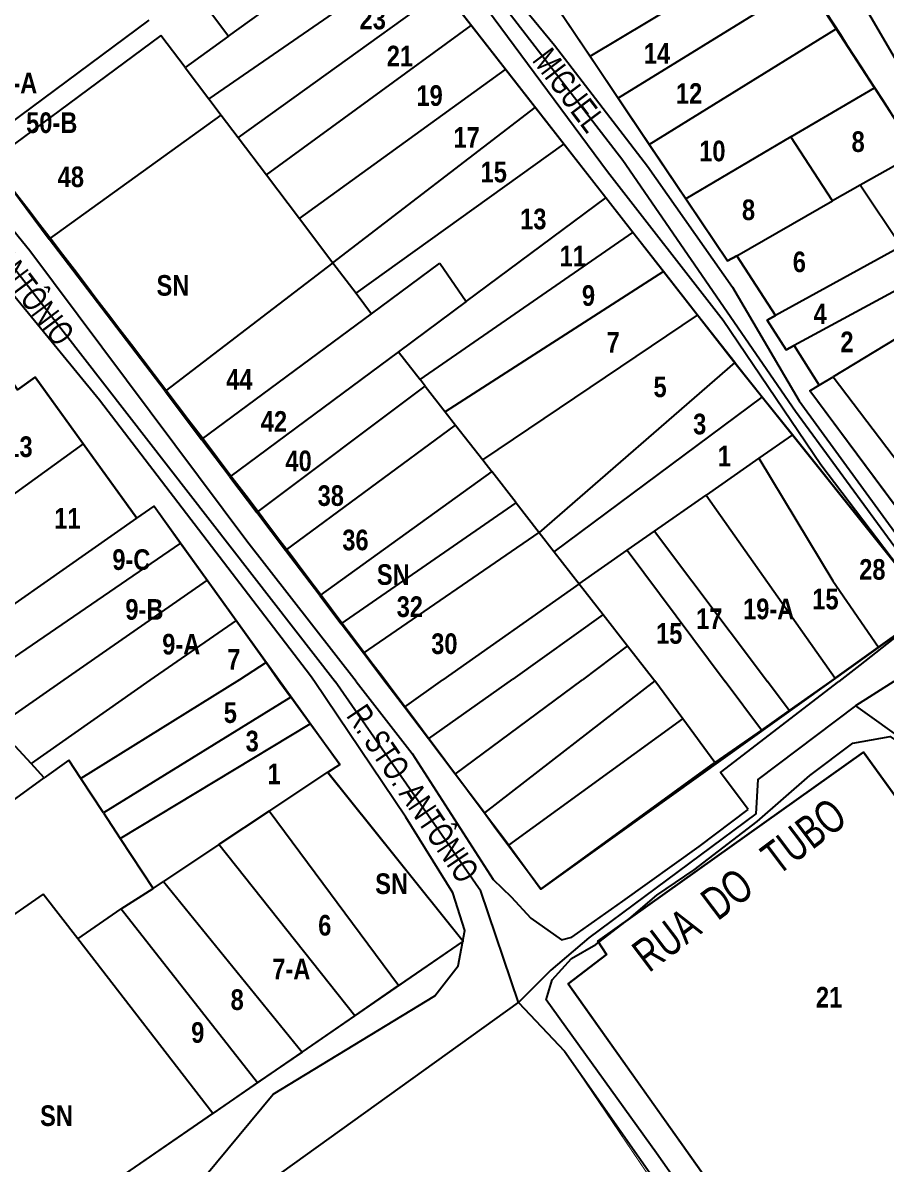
# Model space of a CAD drawing. Extents: x 206155 to 208014, y 4847439 to 4850017.
# Drawn here: x 207182.6 to 207287.2, y 4847901.7 to 4848040.1 of the extents above; entities that cross this region are included whole.
import ezdxf
from ezdxf.enums import TextEntityAlignment as Align

# ---------------------------------------------------------------- set-up
doc = ezdxf.new("R2010")
doc.units = 0
doc.header["$LTSCALE"] = 1.5
doc.header["$MEASUREMENT"] = 0
for name, color, linetype in [('CD-MALHA-LOTES', 40, 'CONTINUOUS'), ('LM-LIM-SETOR-FISCAL', 7, 'CONTINUOUS'), ('RU-QUADRAS', 6, 'CONTINUOUS'), ('SV-EIXO-RUA-N-PAV', 6, 'CONTINUOUS'), ('SV-RUA-NAO-PAV-S-GUIA-C-GUIA', 7, 'CONTINUOUS'), ('SV-TXT-RUA-N-PAV-S-GUIA-C-GUIA', 7, 'CONTINUOUS'), ('Th_NmrPort', 7, 'CONTINUOUS')]:
    doc.layers.add(name, color=color, linetype=linetype)
doc.styles.add('ARIAL', font='ARIAL.TTF')
doc.styles.get("Standard").update_dxf_attribs({"font": 'swisscbo.ttf'})
doc.linetypes.add('Limite', pattern='A,20,-3,[130,ltypeshp.shx,S=6.35,R=0,X=0,Y=0],-3,20', length=46)

msp = doc.modelspace()

# ---------------------------------------------------------------- linework, layer by layer
at = {"layer": 'CD-MALHA-LOTES', "linetype": 'Continuous'}
for p, q in [((207207.5, 4848038.42), (207226.95, 4848052.46)), ((207230.28, 4848048.2), (207205.13, 4848030.83)), ((207277.52, 4848044.96), (207254.75, 4848030.92)), ((207281.18, 4848039.32), (207277.52, 4848044.96)), ((207233.54, 4848044.05), (207208.67, 4848026.15)), ((207236.91, 4848039.73), (207233.54, 4848044.05)), ((207204.39, 4848042.58), (207207.5, 4848038.42)), ((207246.69, 4848042.91), (207251.33, 4848036.01)), ((207251.33, 4848036.01), (207262.09, 4848042.42)), ((207177.3, 4848025.12), (207197.88, 4848040.38)), ((207212.09, 4848021.64), (207236.91, 4848039.73)), ((207241.09, 4848034.39), (207236.91, 4848039.73)), ((207258.52, 4848025.31), (207281.18, 4848039.32)), ((207285.82, 4848032.19), (207281.18, 4848039.32)), ((207199.31, 4848038.51), (207178.68, 4848023.27)), ((207202.25, 4848034.63), (207199.31, 4848038.51)), ((207207.5, 4848038.42), (207202.25, 4848034.63)), ((207251.33, 4848036.01), (207254.75, 4848030.92)), ((207202.25, 4848034.63), (207205.13, 4848030.83)), ((207216.09, 4848016.34), (207241.09, 4848034.39)), ((207244.68, 4848029.8), (207241.09, 4848034.39)), ((207275.68, 4848026.24), (207285.82, 4848032.19)), ((207285.82, 4848032.19), (207290.94, 4848024.25)), ((207205.13, 4848030.83), (207206.6, 4848028.88)), ((207254.75, 4848030.92), (207258.52, 4848025.31)), ((207220.15, 4848010.98), (207244.68, 4848029.8)), ((207248.16, 4848025.35), (207244.68, 4848029.8)), ((207185.75, 4848013.84), (207206.6, 4848028.88)), ((207206.6, 4848028.88), (207208.67, 4848026.15)), ((207208.67, 4848026.15), (207212.09, 4848021.64)), ((207222.96, 4848007.27), (207248.16, 4848025.35)), ((207253.24, 4848018.86), (207248.16, 4848025.35)), ((207258.52, 4848025.31), (207262.93, 4848018.74)), ((207275.68, 4848026.24), (207262.93, 4848018.74)), ((207280.74, 4848018.46), (207275.68, 4848026.24)), ((207290.94, 4848024.25), (207284.08, 4848020.37)), ((207178.68, 4848023.27), (207185.75, 4848013.84)), ((207212.09, 4848021.64), (207216.09, 4848016.34)), ((207284.08, 4848020.37), (207280.74, 4848018.46)), ((207289.07, 4848012.96), (207284.08, 4848020.37)), ((207236.3, 4848006.27), (207253.24, 4848018.86)), ((207256.54, 4848014.63), (207253.24, 4848018.86)), ((207262.93, 4848018.74), (207268, 4848011.19)), ((207269.11, 4848011.82), (207280.74, 4848018.46)), ((207216.09, 4848016.34), (207220.15, 4848010.98)), ((207230.72, 4847996.83), (207256.54, 4848014.63)), ((207260.23, 4848009.92), (207256.54, 4848014.63)), ((207199.82, 4847995.39), (207185.75, 4848013.84)), ((207289.07, 4848012.96), (207273.83, 4848004.57)), ((207300.14, 4848013.99), (207276.07, 4848000.95)), ((207268, 4848011.19), (207269.11, 4848011.82)), ((207269.11, 4848011.82), (207273.83, 4848004.57)), ((207220.15, 4848010.98), (207199.82, 4847995.39)), ((207220.15, 4848010.98), (207222.96, 4848007.27)), ((207224.83, 4848004.8), (207233.13, 4848010.94)), ((207233.13, 4848010.94), (207236.3, 4848006.27)), ((207260.23, 4848009.92), (207233.77, 4847992.92)), ((207264.37, 4848004.63), (207260.23, 4848009.92)), ((207222.96, 4848007.27), (207224.83, 4848004.8)), ((207236.3, 4848006.27), (207228.11, 4848000.18)), ((207204.24, 4847989.55), (207224.83, 4848004.8)), ((207238.32, 4847987.07), (207264.37, 4848004.63)), ((207268.87, 4847998.88), (207264.37, 4848004.63)), ((207273.83, 4848004.57), (207272.81, 4848004.01)), ((207272.81, 4848004.01), (207275.11, 4848000.43)), ((207288.41, 4848001.77), (207280.82, 4847997.16)), ((207275.11, 4848000.43), (207276.07, 4848000.95)), ((207276.07, 4848000.95), (207279.1, 4847996.12)), ((207228.11, 4848000.18), (207207.68, 4847985.01)), ((207228.11, 4848000.18), (207230.72, 4847996.83)), ((207268.87, 4847998.88), (207245.17, 4847978.28)), ((207231.34, 4847996.03), (207230.72, 4847996.83)), ((207279.1, 4847996.12), (207280.82, 4847997.16)), ((207280.82, 4847997.16), (207298.91, 4847973.22)), ((207199.82, 4847995.39), (207204.24, 4847989.55)), ((207210.95, 4847980.69), (207231.34, 4847996.03)), ((207231.34, 4847996.03), (207233.77, 4847992.92)), ((207277.97, 4847995.43), (207279.1, 4847996.12)), ((207296.13, 4847971), (207277.97, 4847995.43)), ((207247, 4847975.93), (207272.22, 4847994.69)), ((207275.88, 4847990.11), (207272.22, 4847994.69)), ((207233.77, 4847992.92), (207235.04, 4847991.29)), ((207214.41, 4847976.11), (207235.04, 4847991.29)), ((207235.04, 4847991.29), (207238.32, 4847987.07)), ((207207.68, 4847985.01), (207204.24, 4847989.55)), ((207275.88, 4847990.11), (207271.81, 4847987.28)), ((207189.9, 4847989.02), (207165.94, 4847971.7)), ((207196.39, 4847980.02), (207189.9, 4847989.02)), ((207238.32, 4847987.07), (207239.41, 4847985.67)), ((207271.81, 4847987.28), (207265.42, 4847982.82)), ((207271.81, 4847987.28), (207280.76, 4847972.43)), ((207239.41, 4847985.67), (207218.57, 4847970.63)), ((207242.38, 4847981.86), (207239.41, 4847985.67)), ((207207.68, 4847985.01), (207210.95, 4847980.69)), ((207259.15, 4847978.45), (207265.42, 4847982.82)), ((207265.42, 4847982.82), (207281.05, 4847960.6)), ((207196.39, 4847980.02), (207198.49, 4847981.48)), ((207198.49, 4847981.48), (207201.7, 4847976.98)), ((207221.15, 4847967.22), (207242.38, 4847981.86)), ((207242.38, 4847981.86), (207245.17, 4847978.28)), ((207172.21, 4847963.09), (207196.39, 4847980.02)), ((207214.41, 4847976.11), (207210.95, 4847980.69)), ((207223.86, 4847963.64), (207245.17, 4847978.28)), ((207245.17, 4847978.28), (207247, 4847975.93)), ((207255.83, 4847976.13), (207259.15, 4847978.45)), ((207259.15, 4847978.45), (207272.85, 4847960.21)), ((207201.7, 4847976.98), (207177.15, 4847960.19)), ((207201.7, 4847976.98), (207204.92, 4847972.48)), ((207218.57, 4847970.63), (207214.41, 4847976.11)), ((207247, 4847975.93), (207250.01, 4847972.07)), ((207250.01, 4847972.07), (207255.83, 4847976.13)), ((207255.83, 4847976.13), (207267.7, 4847960.2)), ((207204.92, 4847972.48), (207187.54, 4847960.43)), ((207204.92, 4847972.48), (207208.42, 4847967.59)), ((207250.01, 4847972.07), (207233.48, 4847960.43)), ((207250.01, 4847972.07), (207252.91, 4847968.34)), ((207280.76, 4847972.43), (207286.31, 4847964.36)), ((207218.57, 4847970.63), (207221.15, 4847967.22)), ((207208.42, 4847967.59), (207197.98, 4847960.39)), ((207208.42, 4847967.59), (207212.05, 4847962.51)), ((207223.86, 4847963.64), (207221.15, 4847967.22)), ((207252.91, 4847968.34), (207241.96, 4847960.49)), ((207252.91, 4847968.34), (207255.89, 4847964.52)), ((207255.89, 4847964.52), (207250.43, 4847960.43)), ((207255.89, 4847964.52), (207259.19, 4847960.29)), ((207281.05, 4847960.6), (207286.31, 4847964.36)), ((207226.29, 4847960.43), (207223.86, 4847963.64)), ((207212.05, 4847962.51), (207208.83, 4847960.43)), ((207212.05, 4847962.51), (207213.74, 4847960.14)), ((207187.54, 4847960.43), (207179.46, 4847954.79)), ((207197.98, 4847960.39), (207183.57, 4847950.27)), ((207208.83, 4847960.43), (207189.62, 4847948.45)), ((207228.83, 4847957.09), (207226.29, 4847960.43)), ((207228.83, 4847957.09), (207233.48, 4847960.43)), ((207231.74, 4847953.25), (207241.96, 4847960.49)), ((207234.97, 4847948.99), (207250.43, 4847960.43)), ((207259.19, 4847960.29), (207238.52, 4847944.31)), ((207262.57, 4847955.7), (207259.19, 4847960.29)), ((207272.12, 4847954.33), (207267.7, 4847960.2)), ((207275.49, 4847956.7), (207272.85, 4847960.21)), ((207281.05, 4847960.6), (207275.49, 4847956.7)), ((207213.74, 4847960.14), (207215.06, 4847958.32)), ((207215.06, 4847958.32), (207192.34, 4847944.31)), ((207217.41, 4847955.08), (207215.06, 4847958.32)), ((207231.74, 4847953.25), (207228.83, 4847957.09)), ((207275.49, 4847956.7), (207272.12, 4847954.33)), ((207194.38, 4847941.2), (207217.41, 4847955.08)), ((207241.5, 4847940.38), (207262.57, 4847955.7)), ((207266.48, 4847950.38), (207262.57, 4847955.7)), ((207272.12, 4847954.33), (207266.48, 4847950.38)), ((207183.57, 4847950.27), (207181.64, 4847952.39)), ((207234.97, 4847948.99), (207231.74, 4847953.25)), ((207188.15, 4847950.69), (207185.15, 4847948.52)), ((207189.62, 4847948.45), (207188.15, 4847950.69)), ((207185.15, 4847948.52), (207183.57, 4847950.27)), ((207212.42, 4847944.48), (207219.55, 4847949.22)), ((207219.55, 4847949.22), (207235.97, 4847928.75)), ((207245.37, 4847935.05), (207266.48, 4847950.38)), ((207159.66, 4847930.08), (207185.15, 4847948.52)), ((207192.34, 4847944.31), (207189.62, 4847948.45)), ((207238.52, 4847944.31), (207234.97, 4847948.99)), ((207192.34, 4847944.31), (207194.38, 4847941.2)), ((207212.42, 4847944.48), (207206.35, 4847940.44)), ((207228.12, 4847923.35), (207212.42, 4847944.48)), ((207238.52, 4847944.31), (207241.43, 4847940.47)), ((207194.38, 4847941.2), (207198.37, 4847935.13)), ((207206.35, 4847940.44), (207199.63, 4847935.97)), ((207222.8, 4847919.69), (207206.35, 4847940.44)), ((207241.43, 4847940.47), (207241.5, 4847940.38)), ((207241.5, 4847940.38), (207245.37, 4847935.05)), ((207198.37, 4847935.13), (207199.63, 4847935.97)), ((207199.63, 4847935.97), (207216.42, 4847915.3)), ((207185.05, 4847934.43), (207164.98, 4847920.57)), ((207189.22, 4847929.04), (207185.05, 4847934.43)), ((207194.51, 4847932.65), (207198.37, 4847935.13)), ((207189.22, 4847929.04), (207194.51, 4847932.65)), ((207194.51, 4847932.65), (207211.02, 4847911.59)), ((207205.62, 4847907.87), (207189.22, 4847929.04)), ((207235.97, 4847928.75), (207228.12, 4847923.35)), ((207222.8, 4847919.69), (207228.12, 4847923.35)), ((207216.42, 4847915.3), (207222.8, 4847919.69)), ((207216.42, 4847915.3), (207211.02, 4847911.59)), ((207211.02, 4847911.59), (207205.62, 4847907.87)), ((207186.08, 4847894.43), (207205.62, 4847907.87))]:
    msp.add_line(p, q, dxfattribs=at)
at = {"layer": 'CD-MALHA-LOTES', "linetype": 'Continuous', "flags": 128}
for points in [[(207272.22, 4847994.69), (207269.05, 4847998.65), (207268.87, 4847998.88)], [(207189.9, 4847989.02), (207184.06, 4847997.12), (207181.91, 4847995.56)], [(207286.31, 4847964.36), (207292.78, 4847968.99), (207275.88, 4847990.11)], [(207219.55, 4847949.22), (207220.98, 4847950.17), (207217.41, 4847955.08)], [(207305.46, 4847922.62), (207284.49, 4847951.64), (207252.26, 4847928.73), (207253.32, 4847927.14)], [(207253.32, 4847927.14), (207248.67, 4847923.58), (207273.8, 4847888.16)]]:
    msp.add_lwpolyline(points, dxfattribs=at)
at = {"layer": 'CD-MALHA-LOTES', "linetype": 'Continuous'}
for p in [(207253.24, 4848018.86), (207256.54, 4848014.63), (207256.54, 4848014.63), (207247, 4847975.93), (207250.01, 4847972.07)]:
    msp.add_point(p, dxfattribs=at)
at = {"layer": 'LM-LIM-SETOR-FISCAL', "linetype": 'Limite', "ltscale": 0.1, "const_width": 0.13, "flags": 128}
msp.add_lwpolyline([(207693.53, 4847579.56), (207661.03, 4847549.31), (207612.7, 4847504.12), (207608.58, 4847500.27), (207585.3, 4847478.55), (207576.34, 4847469.74), (207571.87, 4847465.34), (207556.36, 4847486.66), (207540.14, 4847507.78), (207531.85, 4847519.47), (207511.91, 4847545.61), (207506.17, 4847553.18), (207498.88, 4847562.81), (207463.75, 4847610.71), (207457.67, 4847619.01), (207440.44, 4847642.51), (207431.06, 4847656.73), (207427.79, 4847661.69), (207410.24, 4847685.38), (207400.06, 4847698.96), (207390.62, 4847713.26), (207368.81, 4847743.14), (207367.63, 4847745.51), (207365.1, 4847750.55), (207350.49, 4847771.92), (207340.01, 4847785.42), (207333.8, 4847793.43), (207328.91, 4847799.72), (207315.6, 4847819.35), (207310.76, 4847826.26), (207285.87, 4847860.83), (207260.72, 4847896.98), (207248.23, 4847915.4), (207242.67, 4847921.29), (207202.51, 4847892.47), (207193.03, 4847885.67), (207186.34, 4847883.83), (207169.47, 4847906.92), (207159.13, 4847921.36), (207145.03, 4847940.16), (207134.22, 4847955.66), (207130.37, 4847960.22), (207126.09, 4847965.9), (207111.59, 4847986.15), (207100.06, 4848001.48), (207090.77, 4848014.03), (207087.01, 4848019.05), (207075.04, 4848034.33), (207069.37, 4848045.04), (207069.26, 4848049.8), (207069.11, 4848053.33), (207066.5, 4848058.01), (207060.87, 4848065.4), (207031.95, 4848105.77), (207020.41, 4848120.82), (207005.92, 4848142.54), (206995.35, 4848155.22), (206982.67, 4848172.12), (206959.42, 4848202.77), (206955.58, 4848209.27), (206948.97, 4848217), (206956.28, 4848221.98), (206974.04, 4848236.91), (207015.88, 4848269.11), (207005.71, 4848281.99), (206987.16, 4848307.84), (206966.87, 4848336.83), (206960.49, 4848346.74), (207051.18, 4848413.73), (207093.59, 4848446.09), (207106.7, 4848455.88), (207140.72, 4848483.45), (207169.66, 4848504.88), (207261.26, 4848571.24), (207250.42, 4848586.92), (207233.64, 4848611.27), (207214.13, 4848640.25), (207199.66, 4848661.86), (207162.16, 4848719.72), (207148.67, 4848740.27), (207138.58, 4848756.16), (207114.21, 4848785.08), (207108.98, 4848791.97), (207099.68, 4848804.07), (207089.04, 4848833.89), (207075.28, 4848852.41), (207054.15, 4848879.42), (207034.07, 4848905.39), (207008.79, 4848936.89), (207002.49, 4848944.75), (206978.67, 4848976.02), (206968.98, 4848989.87), (206958.44, 4849004.76), (206966.26, 4849011.39), (206981.71, 4849023.09), (207002.58, 4849038.25), (207026.18, 4849059.14), (207039.09, 4849069.24), (207048.4, 4849077.1), (207033.93, 4849094.44), (207025.31, 4849104.91), (207019.34, 4849111.98), (206955.53, 4849187.19), (206739.99, 4849438.83), (206628.48, 4849357.79), (206159.3, 4849769.3), (206177.89, 4849842.97), (206311.32, 4849828.25), (206318.97, 4849888.04), (206376.86, 4849879.93), (206422.43, 4850015.06), (206474.48, 4850006.62), (206492.19, 4850011.1), (206819.81, 4849985.62), (206867.89, 4849970.66), (206761.86, 4849758.64), (206955.52, 4849737.17), (206981.38, 4849733.58), (207038.29, 4849725.23), (207070.29, 4849722.03), (207093.76, 4849719.89), (207136.42, 4849713.49), (207187.69, 4849706.67), (207206.03, 4849702.71), (207217.82, 4849703), (207238.05, 4849700.95), (207257.69, 4849697.98), (207277.63, 4849691.43), (207298.76, 4849680.12), (207307.69, 4849672.68), (207325.58, 4849647.34), (207339.6, 4849627.48), (207365.17, 4849591.27), (207375.36, 4849576.96), (207394.56, 4849549.23), (207402.02, 4849538.56), (207409.91, 4849527.9), (207417.58, 4849518.68), (207445.75, 4849483.09), (207461.51, 4849464.09), (207489.49, 4849426.56), (207512.94, 4849401.39), (207520.93, 4849386.71), (207524.83, 4849382.69), (207529.48, 4849377.88), (207540.69, 4849361.49), (207560.95, 4849335.89), (207577.23, 4849307.07), (207583.74, 4849297.42), (207628.15, 4849239.89), (207643.22, 4849219.05), (207658.02, 4849201.49), (207693.22, 4849158.83), (207705.61, 4849141.39), (207712.86, 4849133.84), (207725.65, 4849112.01), (207736.66, 4849084.67), (207739.33, 4849078.11), (207747.93, 4849059.71), (207757.22, 4849040.43), (207775.14, 4849006.28), (207791.99, 4848977.54), (207792.78, 4848975.77), (207795.96, 4848968.62), (207802.2, 4848960.18), (207825.03, 4848930.31), (207842.53, 4848910.15), (207856.41, 4848891.07), (207858.75, 4848886.94), (207866.81, 4848872.74), (207869.94, 4848867.11), (207871.77, 4848863.82), (207879.69, 4848853.91), (207882.92, 4848845.94), (207889.76, 4848830.42), (207897.96, 4848811.56), (207901.5, 4848803.37), (207910.93, 4848782.03), (207925.43, 4848746.58), (207927.76, 4848740.69), (207935.19, 4848724.84), (207938.98, 4848722.35), (207951.29, 4848714.3), (207953.61, 4848706.94), (207955.87, 4848700.21), (207959.42, 4848694.96), (207980.21, 4848656.63), (207983.23, 4848650.23), (207987.97, 4848639.65), (207991.98, 4848624.34), (207992.34, 4848618.14), (207992.71, 4848609.76), (207992.35, 4848598.91), (207989.51, 4848588.21), (207986.21, 4848576.49), (207981.13, 4848552.93), (207979.22, 4848544.32), (207974.12, 4848527.55), (207970.47, 4848512.96), (207968.53, 4848505.21), (207962.87, 4848484.57), (207961.77, 4848475.9), (207962.44, 4848471.73), (207962.76, 4848468.22), (207963.58, 4848460.32), (207965.62, 4848437.71), (207970.3, 4848417.74), (207973.97, 4848405.11), (207979.52, 4848388.8), (207983.37, 4848372.15), (207985.88, 4848361.34), (207994.8, 4848328.69), (207998.94, 4848313.63), (208000.94, 4848308.61), (208001.28, 4848301.24), (208004.29, 4848290.86), (208006.08, 4848286.4), (208007.64, 4848282.49), (208010.65, 4848271.5), (208010.53, 4848262.57), (208009.71, 4848251.17), (208006.89, 4848242.28), (208002.27, 4848228.55), (207997.36, 4848212.8), (207991.07, 4848194.77), (207987.4, 4848183.31), (207984.51, 4848174.56), (207981.76, 4848167.44), (207976.41, 4848152.41), (207973.09, 4848141.61), (207967.4, 4848130.11), (207964.22, 4848121.42), (207961.45, 4848112.84), (207955.63, 4848098.17), (207952.19, 4848088.84), (207947.6, 4848075.6), (207943.28, 4848060.34), (207938.8, 4848047.89), (207935.95, 4848038.31), (207931.75, 4848023.44), (207924.02, 4847983.95), (207922.67, 4847973.36), (207921, 4847963.57), (207920.32, 4847960.19), (207917.77, 4847945.28), (207916.42, 4847941.01), (207910.26, 4847922.04), (207901.41, 4847892.98), (207897.62, 4847878.65), (207892.25, 4847865.58), (207878.3, 4847837.34), (207872.42, 4847829.43), (207870.47, 4847825.73), (207866.98, 4847818.64), (207853.99, 4847795.84), (207843.32, 4847778.24), (207832.06, 4847762.95), (207814.75, 4847736.4), (207805.8, 4847721.97), (207788.79, 4847698.98), (207782.07, 4847685.13), (207771.56, 4847663.44), (207770.16, 4847648.29), (207754.59, 4847638.36), (207743.55, 4847627.73)], close=True, dxfattribs=at)
at = {"layer": 'RU-QUADRAS', "color": 6, "linetype": 'Continuous'}
for points in [[(207162.22, 4848135.5), (207269.05, 4847998.65), (207292.78, 4847968.99), (207245.37, 4847935.05, 0.005074), (207156.6, 4848051.94)], [(207236.37, 4848107.43, -0.004899), (207290.94, 4848024.25), (207292.24, 4848025.02), (207302.68, 4848010.44), (207303.92, 4848011.19), (207312.38, 4847999.13), (207314.31, 4848000.6), (207321.23, 4847991.1), (207296.13, 4847971), (207277.97, 4847995.43), (207279.1, 4847996.12), (207276.07, 4848000.95), (207275.11, 4848000.43), (207272.81, 4848004.01), (207273.83, 4848004.57), (207269.11, 4848011.82), (207268, 4848011.19), (207243.28, 4848048.01)]]:
    msp.add_lwpolyline(points, format="xyb", dxfattribs=at)
msp.add_lwpolyline([(207050.69, 4848089.88, -0.011049), (207093.2, 4848121.22, -0.021937), (207108.18, 4848097.91), (207106.54, 4848096.64), (207120.91, 4848079.76), (207122.58, 4848080.91, 0.009998), (207172.08, 4848013.49), (207170.73, 4848012.49), (207181.91, 4847995.56), (207184.06, 4847997.12), (207196.39, 4847980.02), (207198.49, 4847981.48), (207220.98, 4847950.17), (207219.56, 4847949.2), (207235.97, 4847928.75), (207186.08, 4847894.43), (207158.17, 4847929.01), (207159.66, 4847930.08), (207130.01, 4847967.47), (207073.32, 4848046.99), (207078.98, 4848050.88)], format="xyb", close=True, dxfattribs=at)
msp.add_lwpolyline([(207248.67, 4847923.58), (207253.32, 4847927.14), (207252.26, 4847928.73), (207284.49, 4847951.64), (207341.32, 4847872.97), (207341.84, 4847873.42), (207350.99, 4847861.24), (207313.06, 4847832.65)], close=True, dxfattribs=at)
at = {"layer": 'SV-EIXO-RUA-N-PAV'}
for points in [[(206996.95, 4848255.98), (207039.42, 4848195.46), (207070.78, 4848155.6), (207087.49, 4848134.36), (207094.97, 4848124.45), (207167.23, 4848028.72), (207220.44, 4847960.22)], [(207079.13, 4848244.19), (207110.54, 4848204.64), (207116.65, 4848199.4), (207116.86, 4848198.81), (207117.81, 4848196.2), (207127.99, 4848183.7), (207141.08, 4848167.12), (207145.73, 4848161.01), (207150.38, 4848156.94), (207150.98, 4848156.14), (207154.38, 4848151.56), (207164.27, 4848139.49), (207168.05, 4848135.42), (207172.41, 4848129.03), (207181.86, 4848115.79), (207185.53, 4848111.64), (207189.64, 4848107), (207223.81, 4848064.25), (207255.29, 4848023.39), (207276.23, 4847993), (207296.11, 4847965.85)], [(207242.67, 4847921.29), (207238.09, 4847934.81), (207220.44, 4847960.22)], [(207288.17, 4847960.22), (207283.5, 4847957.28), (207271.67, 4847948.33), (207271.45, 4847944.19), (207251.17, 4847929.14), (207246.56, 4847925.22), (207242.67, 4847921.29)], [(207283.5, 4847957.28), (207289.91, 4847952.7), (207293.44, 4847950.19), (207306.52, 4847932.74), (207356.19, 4847863.95), (207357.12, 4847861.52), (207359.13, 4847856.31), (207415.36, 4847777.51)], [(207193.03, 4847885.67), (207202.51, 4847892.47), (207242.67, 4847921.29)], [(207242.67, 4847921.29), (207248.23, 4847915.4), (207310.76, 4847826.26), (207315.6, 4847819.35), (207328.91, 4847799.72), (207350.49, 4847771.92), (207365.1, 4847750.55), (207367.63, 4847745.51), (207368.81, 4847743.14), (207390.62, 4847713.26), (207427.79, 4847661.69), (207431.06, 4847656.73), (207440.44, 4847642.51), (207498.88, 4847562.81), (207546.2, 4847500.33), (207571.87, 4847465.34)]]:
    msp.add_lwpolyline(points, dxfattribs=at)
at = {"layer": 'SV-RUA-NAO-PAV-S-GUIA-C-GUIA', "flags": 128}
for points in [[(207217.94, 4847960.22), (207217.46, 4847960.92), (207191.85, 4847994.32), (207171.28, 4848019.38), (207149.32, 4848048.38), (207126.25, 4848078.64), (207107.64, 4848104.07), (207093.73, 4848121.88), (207092.8, 4848121.64), (207047.44, 4848087.86)], [(207181.92, 4848113.04), (207190.82, 4848103.56), (207203.35, 4848088.13), (207219.99, 4848066.67), (207237.27, 4848043.89), (207253.46, 4848022.04), (207267.47, 4848004.03), (207279.32, 4847986.53), (207292.04, 4847969.74), (207292.61, 4847968.93), (207284.06, 4847962.18), (207281.5, 4847960.21)], [(207236.95, 4848049.59), (207247.03, 4848037.35), (207258.28, 4848022.68), (207268.6, 4848008.02), (207276.69, 4847994.25), (207288.93, 4847977.43), (207292.48, 4847972.37), (207294.26, 4847970.54), (207297.05, 4847970.5), (207316.6, 4847984.38), (207321.05, 4847987.61), (207321.87, 4847990.42), (207320.32, 4847993.21), (207304.41, 4848013.43), (207292.04, 4848029.35), (207280.87, 4848048.48)], [(207222.97, 4847960.22), (207209.72, 4847977.22), (207183.43, 4848012.41), (207153.98, 4848048.56)], [(207187.59, 4847888.56), (207204.68, 4847900.24), (207212.91, 4847910.19), (207232.5, 4847922.11), (207235.35, 4847925.77), (207236.16, 4847930.03), (207234.68, 4847934.61), (207229.01, 4847943.79), (207217.94, 4847960.22)], [(207222.97, 4847960.22), (207229.78, 4847951.49), (207239.6, 4847936.21), (207241.77, 4847934.11), (207244.16, 4847931.54), (207247.87, 4847928.89), (207249.12, 4847929.21), (207255.31, 4847933.57), (207264.57, 4847940.21), (207270.51, 4847944.7)], [(207270.51, 4847944.7), (207267.13, 4847949.17), (207281.5, 4847960.21)], [(207272.71, 4847884.1), (207259.41, 4847903.05), (207246.03, 4847921.65), (207246.73, 4847924.04), (207249.07, 4847926.63), (207252.05, 4847928.35), (207256.09, 4847931.46), (207259.42, 4847934.31), (207263.97, 4847937.38), (207271.61, 4847943.25), (207277.99, 4847948.81), (207283.18, 4847952.75), (207287.73, 4847953.53), (207292.19, 4847950.51), (207295.46, 4847945.76), (207309.71, 4847926.35), (207320.14, 4847910.49), (207328.44, 4847901.28)]]:
    msp.add_lwpolyline(points, dxfattribs=at)

# ---------------------------------------------------------------- texts
at = {"layer": 'SV-TXT-RUA-N-PAV-S-GUIA-C-GUIA', "style": 'ARIAL', "width": 0.7}
for s, height, rotation, p in [('MIGUEL', 3, 307, (207244.22, 4848035.49)), ('ANTÔNIO', 3, 307, (207178.57, 4848011.31)), ('R. STO. ANTÔNIO', 3, 304, (207221.7, 4847956.06)), ('RUA  DO   TUBO', 4, 37, (207258.48, 4847924.85))]:
    msp.add_text(s, height=height, rotation=rotation, dxfattribs=at).set_placement(p)
at = {"layer": 'Th_NmrPort', "color": 1}
for s, p in [('23', (207223.4, 4848040.52)), ('21', (207226.69, 4848036.03)), ('14', (207257.86, 4848036.34)), ('50-A', (207178.11, 4848032.76)), ('19', (207230.29, 4848031.24)), ('12', (207261.75, 4848031.49)), ('50-B', (207182.97, 4848027.95)), ('17', (207234.78, 4848026.16)), ('8', (207283.04, 4848025.65)), ('10', (207264.57, 4848024.52)), ('48', (207186.8, 4848021.39)), ('15', (207238.07, 4848021.97)), ('8', (207269.75, 4848017.39)), ('13', (207242.86, 4848016.28)), ('11', (207247.65, 4848011.79)), ('6', (207275.91, 4848011.08)), ('SN', (207198.78, 4848008.23)), ('9', (207250.35, 4848007)), ('4', (207278.44, 4848004.78)), ('7', (207253.34, 4848001.32)), ('2', (207281.68, 4848001.38)), ('44', (207207.23, 4847996.83)), ('5', (207259.03, 4847995.93)), ('42', (207211.42, 4847991.74)), ('3', (207263.83, 4847991.43)), ('13', (207180.57, 4847988.68)), ('40', (207214.41, 4847986.96)), ('1', (207266.82, 4847987.54)), ('38', (207218.31, 4847982.75)), ('11', (207186.38, 4847980)), ('36', (207221.3, 4847977.37)), ('9-C', (207193.42, 4847974.99)), ('SN', (207225.49, 4847973.18)), ('28', (207283.97, 4847973.8)), ('15', (207278.28, 4847970.21)), ('9-B', (207195, 4847968.95)), ('32', (207227.89, 4847969.29)), ('19-A', (207269.89, 4847969.01)), ('17', (207264.2, 4847967.82)), ('15', (207259.34, 4847966.04)), ('9-A', (207199.47, 4847964.74)), ('30', (207232.08, 4847964.8)), ('7', (207207.35, 4847962.9)), ('5', (207206.93, 4847956.44)), ('3', (207209.58, 4847953)), ('1', (207212.24, 4847949.02)), ('SN', (207225.29, 4847935.71)), ('6', (207218.38, 4847930.67)), ('7-A', (207212.81, 4847925.37)), ('8', (207207.76, 4847921.65)), ('21', (207278.72, 4847921.95)), ('9', (207202.98, 4847917.67)), ('SN', (207184.66, 4847907.59))]:
    msp.add_text(s, height=2.5, dxfattribs=at).set_placement(p, align=Align.MIDDLE_LEFT)

doc.saveas('drawing.dxf')
